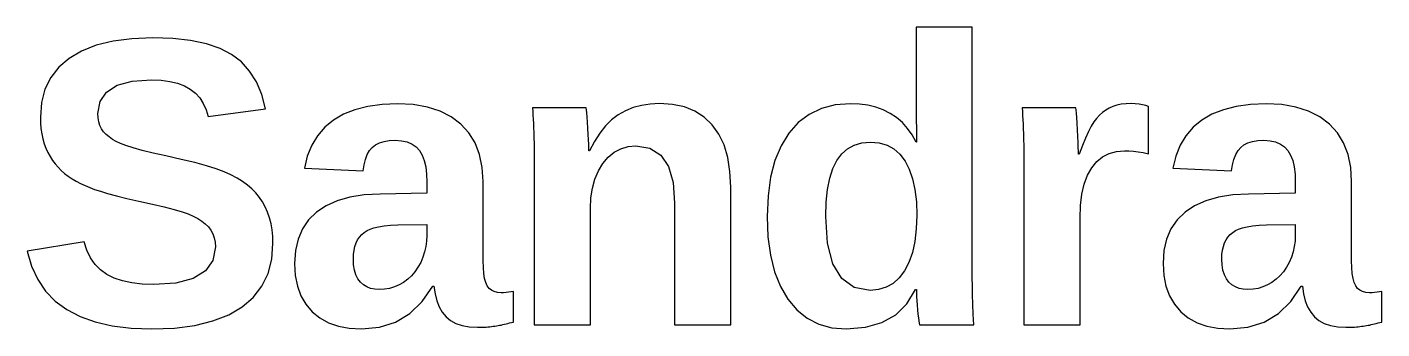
# Model space of a CAD drawing. Header units: metres. Extents: x 18 to 589, y 31 to 387.
# Drawn here: x 247.93 to 284.61, y 146.57 to 154.73 of the extents above; entities that cross this region are included whole.
import ezdxf

# ---------------------------------------------------------------- set-up
doc = ezdxf.new("R2010")
doc.units = ezdxf.units.M

msp = doc.modelspace()

# ---------------------------------------------------------------- linework, layer by layer
for p, q in [((251.329, 154.436), (250.763, 154.414)), ((251.869, 154.418), (251.329, 154.436)), ((273.518, 154.729), (271.994, 154.729)), ((271.994, 154.729), (271.994, 152.586)), ((273.518, 147.958), (273.518, 154.729)), ((249.404, 154.083), (249.064, 153.885)), ((249.8, 154.238), (249.404, 154.083)), ((250.253, 154.348), (249.8, 154.238)), ((250.763, 154.414), (250.253, 154.348)), ((252.353, 154.365), (251.869, 154.418)), ((252.78, 154.276), (252.353, 154.365)), ((253.15, 154.151), (252.78, 154.276)), ((253.464, 153.991), (253.15, 154.151)), ((249.064, 153.885), (248.784, 153.645)), ((253.729, 153.79), (253.464, 153.991)), ((253.953, 153.542), (253.729, 153.79)), ((248.566, 153.367), (248.41, 153.05)), ((248.784, 153.645), (248.566, 153.367)), ((254.137, 153.248), (253.953, 153.542)), ((248.41, 153.05), (248.317, 152.693)), ((249.901, 152.719), (250.075, 152.974)), ((250.075, 152.974), (250.366, 153.156)), ((250.366, 153.156), (250.773, 153.265)), ((250.773, 153.265), (251.296, 153.302)), ((251.296, 153.302), (251.557, 153.292)), ((251.557, 153.292), (251.792, 153.262)), ((251.792, 153.262), (252.002, 153.212)), ((252.002, 153.212), (252.187, 153.142)), ((252.187, 153.142), (252.346, 153.052)), ((252.346, 153.052), (252.483, 152.943)), ((254.28, 152.908), (254.137, 153.248)), ((248.317, 152.693), (248.286, 152.298)), ((249.842, 152.391), (249.901, 152.719)), ((252.483, 152.943), (252.6, 152.814)), ((252.6, 152.814), (252.697, 152.665)), ((252.697, 152.665), (252.774, 152.497)), ((254.383, 152.521), (254.28, 152.908)), ((257.537, 152.639), (257.152, 152.586)), ((257.959, 152.656), (257.537, 152.639)), ((258.383, 152.634), (257.959, 152.656)), ((258.767, 152.569), (258.383, 152.634)), ((264.558, 152.613), (264.335, 152.552)), ((264.795, 152.65), (264.558, 152.613)), ((265.046, 152.662), (264.795, 152.65)), ((265.402, 152.639), (265.046, 152.662)), ((265.723, 152.57), (265.402, 152.639)), ((269.808, 152.625), (269.435, 152.529)), ((270.22, 152.656), (269.808, 152.625)), ((270.463, 152.646), (270.22, 152.656)), ((270.692, 152.615), (270.463, 152.646)), ((270.907, 152.563), (270.692, 152.615)), ((277.432, 152.618), (277.322, 152.584)), ((277.552, 152.642), (277.432, 152.618)), ((277.681, 152.657), (277.552, 152.642)), ((277.819, 152.662), (277.681, 152.657)), ((277.932, 152.658), (277.819, 152.662)), ((278.035, 152.649), (277.932, 152.658)), ((278.13, 152.632), (278.035, 152.649)), ((278.215, 152.61), (278.13, 152.632)), ((278.291, 152.58), (278.215, 152.61)), ((281.05, 152.639), (280.665, 152.586)), ((281.472, 152.656), (281.05, 152.639)), ((281.896, 152.634), (281.472, 152.656)), ((282.28, 152.569), (281.896, 152.634)), ((248.286, 152.298), (248.29, 152.139)), ((249.849, 152.276), (249.842, 152.391)), ((249.867, 152.169), (249.849, 152.276)), ((252.774, 152.497), (252.832, 152.309)), ((252.832, 152.309), (254.383, 152.521)), ((256.493, 152.373), (256.22, 152.214)), ((256.804, 152.497), (256.493, 152.373)), ((257.152, 152.586), (256.804, 152.497)), ((259.11, 152.459), (258.767, 152.569)), ((259.412, 152.306), (259.11, 152.459)), ((259.673, 152.108), (259.412, 152.306)), ((263.066, 152.548), (261.612, 152.548)), ((261.612, 152.548), (261.618, 152.45)), ((261.618, 152.45), (261.624, 152.347)), ((261.624, 152.347), (261.63, 152.239)), ((261.63, 152.239), (261.636, 152.126)), ((263.073, 152.493), (263.066, 152.548)), ((263.08, 152.41), (263.073, 152.493)), ((263.089, 152.3), (263.08, 152.41)), ((263.099, 152.162), (263.089, 152.3)), ((263.934, 152.358), (263.753, 152.222)), ((264.127, 152.467), (263.934, 152.358)), ((264.335, 152.552), (264.127, 152.467)), ((266.009, 152.455), (265.723, 152.57)), ((266.261, 152.294), (266.009, 152.455)), ((266.478, 152.087), (266.261, 152.294)), ((269.101, 152.37), (268.807, 152.148)), ((269.435, 152.529), (269.101, 152.37)), ((271.109, 152.49), (270.907, 152.563)), ((271.297, 152.396), (271.109, 152.49)), ((271.47, 152.282), (271.297, 152.396)), ((271.626, 152.147), (271.47, 152.282)), ((271.994, 152.586), (272.005, 151.62)), ((276.322, 152.548), (274.868, 152.548)), ((274.868, 152.548), (274.874, 152.445)), ((274.874, 152.445), (274.88, 152.336)), ((274.88, 152.336), (274.886, 152.222)), ((276.329, 152.493), (276.322, 152.548)), ((276.336, 152.406), (276.329, 152.493)), ((276.345, 152.287), (276.336, 152.406)), ((276.355, 152.136), (276.345, 152.287)), ((276.882, 152.261), (276.81, 152.165)), ((276.959, 152.346), (276.882, 152.261)), ((277.042, 152.421), (276.959, 152.346)), ((277.129, 152.486), (277.042, 152.421)), ((277.222, 152.54), (277.129, 152.486)), ((277.322, 152.584), (277.222, 152.54)), ((278.291, 151.306), (278.291, 152.58)), ((280.007, 152.373), (279.733, 152.214)), ((280.317, 152.497), (280.007, 152.373)), ((280.665, 152.586), (280.317, 152.497)), ((282.623, 152.459), (282.28, 152.569)), ((282.925, 152.306), (282.623, 152.459)), ((283.186, 152.108), (282.925, 152.306)), ((248.29, 152.139), (248.302, 151.988)), ((248.302, 151.988), (248.324, 151.843)), ((249.898, 152.072), (249.867, 152.169)), ((249.941, 151.983), (249.898, 152.072)), ((249.997, 151.902), (249.941, 151.983)), ((250.065, 151.829), (249.997, 151.902)), ((255.985, 152.021), (255.789, 151.794)), ((256.22, 152.214), (255.985, 152.021)), ((259.89, 151.871), (259.673, 152.108)), ((260.058, 151.596), (259.89, 151.871)), ((261.636, 152.126), (261.641, 152.008)), ((261.641, 152.008), (261.646, 151.881)), ((261.646, 151.881), (261.65, 151.74)), ((263.109, 151.997), (263.099, 152.162)), ((263.119, 151.829), (263.109, 151.997)), ((263.43, 151.861), (263.288, 151.636)), ((263.586, 152.056), (263.43, 151.861)), ((263.753, 152.222), (263.586, 152.056)), ((266.658, 151.835), (266.478, 152.087)), ((268.552, 151.862), (268.34, 151.517)), ((268.807, 152.148), (268.552, 151.862)), ((271.765, 151.992), (271.626, 152.147)), ((271.888, 151.816), (271.765, 151.992)), ((274.886, 152.222), (274.892, 152.102)), ((274.892, 152.102), (274.898, 151.976)), ((274.898, 151.976), (274.902, 151.84)), ((276.365, 151.954), (276.355, 152.136)), ((276.375, 151.769), (276.365, 151.954)), ((276.663, 151.905), (276.584, 151.731)), ((276.739, 152.05), (276.663, 151.905)), ((276.81, 152.165), (276.739, 152.05)), ((279.498, 152.021), (279.302, 151.794)), ((279.733, 152.214), (279.498, 152.021)), ((283.403, 151.871), (283.186, 152.108)), ((283.572, 151.596), (283.403, 151.871)), ((248.324, 151.843), (248.353, 151.706)), ((248.353, 151.706), (248.391, 151.577)), ((248.391, 151.577), (248.437, 151.454)), ((250.145, 151.759), (250.065, 151.829)), ((250.236, 151.695), (250.145, 151.759)), ((250.34, 151.635), (250.236, 151.695)), ((250.455, 151.579), (250.34, 151.635)), ((250.602, 151.524), (250.455, 151.579)), ((250.798, 151.462), (250.602, 151.524)), ((255.632, 151.534), (255.514, 151.241)), ((255.789, 151.794), (255.632, 151.534)), ((257.272, 151.476), (257.361, 151.546)), ((257.361, 151.546), (257.467, 151.6)), ((257.467, 151.6), (257.591, 151.638)), ((257.591, 151.638), (257.733, 151.661)), ((257.733, 151.661), (257.894, 151.669)), ((257.894, 151.669), (258.066, 151.658)), ((258.066, 151.658), (258.217, 151.624)), ((258.217, 151.624), (258.349, 151.568)), ((258.349, 151.568), (258.459, 151.49)), ((260.179, 151.285), (260.058, 151.596)), ((261.65, 151.74), (261.653, 151.585)), ((261.653, 151.585), (261.655, 151.417)), ((263.126, 151.684), (263.119, 151.829)), ((263.132, 151.561), (263.126, 151.684)), ((263.135, 151.46), (263.132, 151.561)), ((263.288, 151.636), (263.158, 151.381)), ((264.003, 151.441), (264.198, 151.498)), ((264.198, 151.498), (264.411, 151.517)), ((264.411, 151.517), (264.788, 151.455)), ((266.797, 151.542), (266.658, 151.835)), ((266.897, 151.205), (266.797, 151.542)), ((268.34, 151.517), (268.175, 151.119)), ((270.14, 151.441), (270.322, 151.541)), ((270.322, 151.541), (270.53, 151.6)), ((270.53, 151.6), (270.762, 151.62)), ((270.762, 151.62), (270.998, 151.6)), ((270.998, 151.6), (271.209, 151.538)), ((271.209, 151.538), (271.396, 151.436)), ((271.994, 151.62), (271.888, 151.816)), ((272.005, 151.62), (271.994, 151.62)), ((274.902, 151.84), (274.906, 151.692)), ((274.906, 151.692), (274.909, 151.531)), ((274.909, 151.531), (274.911, 151.357)), ((276.382, 151.61), (276.375, 151.769)), ((276.388, 151.478), (276.382, 151.61)), ((276.501, 151.527), (276.414, 151.295)), ((276.584, 151.731), (276.501, 151.527)), ((279.145, 151.534), (279.028, 151.241)), ((279.302, 151.794), (279.145, 151.534)), ((280.786, 151.476), (280.874, 151.546)), ((280.874, 151.546), (280.98, 151.6)), ((280.98, 151.6), (281.104, 151.638)), ((281.104, 151.638), (281.247, 151.661)), ((281.247, 151.661), (281.407, 151.669)), ((281.407, 151.669), (281.579, 151.658)), ((281.579, 151.658), (281.731, 151.624)), ((281.731, 151.624), (281.862, 151.568)), ((281.862, 151.568), (281.973, 151.49)), ((283.692, 151.285), (283.572, 151.596)), ((248.437, 151.454), (248.489, 151.338)), ((248.489, 151.338), (248.548, 151.229)), ((248.548, 151.229), (248.614, 151.125)), ((251.045, 151.396), (250.798, 151.462)), ((251.341, 151.323), (251.045, 151.396)), ((251.687, 151.246), (251.341, 151.323)), ((252.102, 151.154), (251.687, 151.246)), ((252.468, 151.065), (252.102, 151.154)), ((255.514, 151.241), (255.436, 150.915)), ((257.051, 151.007), (257.088, 151.154)), ((257.088, 151.154), (257.138, 151.282)), ((257.138, 151.282), (257.199, 151.389)), ((257.199, 151.389), (257.272, 151.476)), ((258.459, 151.49), (258.55, 151.39)), ((258.55, 151.39), (258.622, 151.266)), ((258.622, 151.266), (258.678, 151.119)), ((260.251, 150.937), (260.179, 151.285)), ((261.655, 151.417), (261.655, 151.235)), ((261.655, 151.235), (261.655, 146.678)), ((263.136, 151.381), (263.135, 151.46)), ((263.158, 151.381), (263.136, 151.381)), ((263.519, 151.042), (263.663, 151.213)), ((263.663, 151.213), (263.824, 151.346)), ((263.824, 151.346), (264.003, 151.441)), ((264.788, 151.455), (265.081, 151.27)), ((265.081, 151.27), (265.29, 150.96)), ((266.957, 150.826), (266.897, 151.205)), ((269.851, 151.124), (269.983, 151.302)), ((269.983, 151.302), (270.14, 151.441)), ((271.396, 151.436), (271.559, 151.292)), ((271.559, 151.292), (271.698, 151.108)), ((274.911, 151.357), (274.911, 151.17)), ((274.911, 151.17), (274.911, 146.678)), ((276.391, 151.373), (276.388, 151.478)), ((276.392, 151.295), (276.391, 151.373)), ((276.414, 151.295), (276.392, 151.295)), ((276.89, 151.092), (277.047, 151.221)), ((277.047, 151.221), (277.225, 151.313)), ((277.225, 151.313), (277.422, 151.368)), ((277.422, 151.368), (277.64, 151.387)), ((277.64, 151.387), (277.756, 151.384)), ((277.756, 151.384), (277.88, 151.374)), ((277.88, 151.374), (278.01, 151.358)), ((278.01, 151.358), (278.147, 151.335)), ((278.147, 151.335), (278.291, 151.306)), ((279.028, 151.241), (278.949, 150.915)), ((280.564, 151.007), (280.602, 151.154)), ((280.602, 151.154), (280.651, 151.282)), ((280.651, 151.282), (280.712, 151.389)), ((280.712, 151.389), (280.786, 151.476)), ((281.973, 151.49), (282.063, 151.39)), ((282.063, 151.39), (282.136, 151.266)), ((282.136, 151.266), (282.192, 151.119)), ((283.764, 150.937), (283.692, 151.285)), ((248.614, 151.125), (248.687, 151.029)), ((248.687, 151.029), (248.766, 150.938)), ((248.766, 150.938), (248.852, 150.853)), ((248.852, 150.853), (248.944, 150.773)), ((248.944, 150.773), (249.043, 150.699)), ((252.783, 150.979), (252.468, 151.065)), ((253.048, 150.895), (252.783, 150.979)), ((253.263, 150.815), (253.048, 150.895)), ((253.445, 150.733), (253.263, 150.815)), ((255.436, 150.915), (257.026, 150.839)), ((257.026, 150.839), (257.051, 151.007)), ((258.678, 151.119), (258.719, 150.948)), ((258.719, 150.948), (258.743, 150.753)), ((260.275, 150.551), (260.251, 150.937)), ((263.302, 150.62), (263.397, 150.842)), ((263.397, 150.842), (263.519, 151.042)), ((265.29, 150.96), (265.416, 150.528)), ((266.977, 150.405), (266.957, 150.826)), ((268.175, 151.119), (268.057, 150.669)), ((269.66, 150.643), (269.744, 150.904)), ((269.744, 150.904), (269.851, 151.124)), ((271.698, 151.108), (271.812, 150.885)), ((271.812, 150.885), (271.901, 150.628)), ((276.639, 150.723), (276.753, 150.926)), ((276.753, 150.926), (276.89, 151.092)), ((278.949, 150.915), (280.539, 150.839)), ((280.539, 150.839), (280.564, 151.007)), ((282.192, 151.119), (282.232, 150.948)), ((282.232, 150.948), (282.256, 150.753)), ((283.788, 150.551), (283.764, 150.937)), ((249.043, 150.699), (249.148, 150.63)), ((249.148, 150.63), (249.259, 150.566)), ((249.259, 150.566), (249.375, 150.505)), ((249.375, 150.505), (249.497, 150.447)), ((249.497, 150.447), (249.624, 150.393)), ((249.624, 150.393), (249.756, 150.343)), ((253.611, 150.646), (253.445, 150.733)), ((253.761, 150.553), (253.611, 150.646)), ((253.896, 150.456), (253.761, 150.553)), ((254.014, 150.353), (253.896, 150.456)), ((258.743, 150.753), (258.751, 150.535)), ((258.751, 150.535), (258.751, 150.237)), ((260.275, 148.414), (260.275, 150.551)), ((263.234, 150.376), (263.302, 150.62)), ((265.416, 150.528), (265.458, 149.971)), ((266.977, 146.678), (266.977, 150.405)), ((268.057, 150.669), (267.987, 150.165)), ((269.6, 150.34), (269.66, 150.643)), ((271.901, 150.628), (271.965, 150.335)), ((276.486, 150.212), (276.55, 150.486)), ((276.55, 150.486), (276.639, 150.723)), ((282.256, 150.753), (282.264, 150.535)), ((282.264, 150.535), (282.264, 150.237)), ((283.788, 148.414), (283.788, 150.551)), ((249.756, 150.343), (249.911, 150.291)), ((249.911, 150.291), (250.108, 150.232)), ((250.108, 150.232), (250.347, 150.168)), ((250.347, 150.168), (250.627, 150.097)), ((250.627, 150.097), (250.949, 150.02)), ((254.12, 150.244), (254.014, 150.353)), ((254.215, 150.126), (254.12, 150.244)), ((254.299, 150.001), (254.215, 150.126)), ((256.325, 150.034), (256.023, 149.899)), ((256.669, 150.132), (256.325, 150.034)), ((257.057, 150.192), (256.669, 150.132)), ((257.487, 150.215), (257.057, 150.192)), ((258.751, 150.237), (257.487, 150.215)), ((263.18, 149.824), (263.193, 150.111)), ((263.193, 150.111), (263.234, 150.376)), ((267.987, 150.165), (267.963, 149.608)), ((269.564, 149.995), (269.6, 150.34)), ((271.965, 150.335), (272.003, 150.008)), ((276.448, 149.903), (276.486, 150.212)), ((279.838, 150.034), (279.537, 149.899)), ((280.183, 150.132), (279.838, 150.034)), ((280.57, 150.192), (280.183, 150.132)), ((281, 150.215), (280.57, 150.192)), ((282.264, 150.237), (281, 150.215)), ((250.949, 150.02), (251.321, 149.942)), ((251.321, 149.942), (251.641, 149.869)), ((251.641, 149.869), (251.909, 149.8)), ((251.909, 149.8), (252.126, 149.737)), ((252.126, 149.737), (252.292, 149.678)), ((252.292, 149.678), (252.426, 149.619)), ((254.374, 149.866), (254.299, 150.001)), ((254.437, 149.724), (254.374, 149.866)), ((254.49, 149.573), (254.437, 149.724)), ((255.764, 149.727), (255.55, 149.518)), ((256.023, 149.899), (255.764, 149.727)), ((263.18, 146.678), (263.18, 149.824)), ((265.458, 149.971), (265.458, 146.678)), ((269.553, 149.608), (269.564, 149.995)), ((272.003, 150.008), (272.016, 149.645)), ((276.436, 149.559), (276.448, 149.903)), ((279.278, 149.727), (279.064, 149.518)), ((279.537, 149.899), (279.278, 149.727)), ((252.426, 149.619), (252.547, 149.554)), ((252.547, 149.554), (252.655, 149.483)), ((252.655, 149.483), (252.751, 149.407)), ((252.751, 149.407), (252.834, 149.325)), ((252.834, 149.325), (252.904, 149.236)), ((254.531, 149.413), (254.49, 149.573)), ((254.56, 149.245), (254.531, 149.413)), ((255.55, 149.518), (255.384, 149.275)), ((257.215, 149.268), (257.317, 149.303)), ((257.317, 149.303), (257.443, 149.333)), ((257.443, 149.333), (257.594, 149.356)), ((257.594, 149.356), (257.769, 149.373)), ((257.769, 149.373), (257.969, 149.385)), ((257.969, 149.385), (258.751, 149.396)), ((258.751, 149.396), (258.751, 149.098)), ((267.963, 149.608), (267.985, 149.058)), ((269.6, 148.889), (269.553, 149.608)), ((272.016, 149.645), (272.002, 149.273)), ((276.436, 146.678), (276.436, 149.559)), ((279.064, 149.518), (278.897, 149.275)), ((280.729, 149.268), (280.83, 149.303)), ((280.83, 149.303), (280.956, 149.333)), ((280.956, 149.333), (281.107, 149.356)), ((281.107, 149.356), (281.283, 149.373)), ((281.283, 149.373), (281.483, 149.385)), ((281.483, 149.385), (282.264, 149.396)), ((282.264, 149.396), (282.264, 149.098)), ((252.904, 149.236), (252.958, 149.138)), ((252.958, 149.138), (252.996, 149.03)), ((252.996, 149.03), (253.019, 148.914)), ((254.578, 149.067), (254.56, 149.245)), ((254.584, 148.881), (254.578, 149.067)), ((255.265, 148.998), (255.194, 148.685)), ((255.384, 149.275), (255.265, 148.998)), ((256.834, 148.895), (256.876, 148.978)), ((256.876, 148.978), (256.927, 149.052)), ((256.927, 149.052), (256.987, 149.118)), ((256.987, 149.118), (257.054, 149.176)), ((257.054, 149.176), (257.131, 149.226)), ((257.131, 149.226), (257.215, 149.268)), ((258.744, 148.945), (258.724, 148.796)), ((258.751, 149.098), (258.744, 148.945)), ((267.985, 149.058), (268.052, 148.559)), ((271.963, 148.936), (271.896, 148.635)), ((272.002, 149.273), (271.963, 148.936)), ((278.779, 148.998), (278.707, 148.685)), ((278.897, 149.275), (278.779, 148.998)), ((280.348, 148.895), (280.39, 148.978)), ((280.39, 148.978), (280.441, 149.052)), ((280.441, 149.052), (280.5, 149.118)), ((280.5, 149.118), (280.568, 149.176)), ((280.568, 149.176), (280.644, 149.226)), ((280.644, 149.226), (280.729, 149.268)), ((282.257, 148.945), (282.237, 148.796)), ((282.264, 149.098), (282.257, 148.945)), ((249.474, 148.924), (247.927, 148.669)), ((247.927, 148.669), (248.047, 148.267)), ((249.548, 148.694), (249.474, 148.924)), ((249.647, 148.491), (249.548, 148.694)), ((253.027, 148.788), (252.96, 148.421)), ((253.019, 148.914), (253.027, 148.788)), ((254.551, 148.453), (254.584, 148.881)), ((255.194, 148.685), (255.17, 148.338)), ((256.76, 148.457), (256.764, 148.582)), ((256.764, 148.582), (256.778, 148.697)), ((256.778, 148.697), (256.802, 148.801)), ((256.802, 148.801), (256.834, 148.895)), ((258.69, 148.65), (258.643, 148.507)), ((258.724, 148.796), (258.69, 148.65)), ((268.052, 148.559), (268.164, 148.112)), ((269.744, 148.33), (269.6, 148.889)), ((271.896, 148.635), (271.804, 148.369)), ((278.707, 148.685), (278.684, 148.338)), ((280.273, 148.457), (280.278, 148.582)), ((280.278, 148.582), (280.292, 148.697)), ((280.292, 148.697), (280.315, 148.801)), ((280.315, 148.801), (280.348, 148.895)), ((282.204, 148.65), (282.156, 148.507)), ((282.237, 148.796), (282.204, 148.65)), ((248.047, 148.267), (248.214, 147.909)), ((249.77, 148.315), (249.647, 148.491)), ((249.916, 148.165), (249.77, 148.315)), ((252.96, 148.421), (252.759, 148.136)), ((254.451, 148.067), (254.551, 148.453)), ((255.17, 148.338), (255.189, 148.017)), ((256.767, 148.299), (256.76, 148.457)), ((256.791, 148.158), (256.767, 148.299)), ((258.51, 148.236), (258.428, 148.116)), ((258.583, 148.368), (258.51, 148.236)), ((258.643, 148.507), (258.583, 148.368)), ((260.28, 148.229), (260.275, 148.414)), ((260.293, 148.068), (260.28, 148.229)), ((269.984, 147.931), (269.744, 148.33)), ((271.804, 148.369), (271.685, 148.14)), ((278.684, 148.338), (278.703, 148.017)), ((280.281, 148.299), (280.273, 148.457)), ((280.304, 148.158), (280.281, 148.299)), ((282.024, 148.236), (281.941, 148.116)), ((282.096, 148.368), (282.024, 148.236)), ((282.156, 148.507), (282.096, 148.368)), ((283.793, 148.229), (283.788, 148.414)), ((283.806, 148.068), (283.793, 148.229)), ((248.214, 147.909), (248.429, 147.593)), ((250.087, 148.042), (249.916, 148.165)), ((250.283, 147.944), (250.087, 148.042)), ((250.508, 147.867), (250.283, 147.944)), ((250.76, 147.812), (250.508, 147.867)), ((252.423, 147.932), (251.954, 147.809)), ((252.759, 148.136), (252.423, 147.932)), ((254.284, 147.723), (254.451, 148.067)), ((255.189, 148.017), (255.247, 147.726)), ((256.829, 148.033), (256.791, 148.158)), ((256.883, 147.926), (256.829, 148.033)), ((256.952, 147.836), (256.883, 147.926)), ((257.034, 147.763), (256.952, 147.836)), ((258.119, 147.828), (257.998, 147.758)), ((258.232, 147.912), (258.119, 147.828)), ((258.335, 148.008), (258.232, 147.912)), ((258.428, 148.116), (258.335, 148.008)), ((260.315, 147.932), (260.293, 148.068)), ((260.346, 147.82), (260.315, 147.932)), ((268.164, 148.112), (268.321, 147.715)), ((270.32, 147.691), (269.984, 147.931)), ((271.541, 147.95), (271.376, 147.801)), ((271.685, 148.14), (271.541, 147.95)), ((273.52, 147.734), (273.518, 147.958)), ((278.703, 148.017), (278.76, 147.726)), ((280.342, 148.033), (280.304, 148.158)), ((280.396, 147.926), (280.342, 148.033)), ((280.466, 147.836), (280.396, 147.926)), ((280.548, 147.763), (280.466, 147.836)), ((281.632, 147.828), (281.511, 147.758)), ((281.745, 147.912), (281.632, 147.828)), ((281.848, 148.008), (281.745, 147.912)), ((281.941, 148.116), (281.848, 148.008)), ((283.828, 147.932), (283.806, 148.068)), ((283.86, 147.82), (283.828, 147.932)), ((248.429, 147.593), (248.691, 147.32)), ((251.041, 147.779), (250.76, 147.812)), ((251.351, 147.768), (251.041, 147.779)), ((251.954, 147.809), (251.351, 147.768)), ((254.051, 147.422), (254.284, 147.723)), ((255.247, 147.726), (255.342, 147.465)), ((255.342, 147.465), (255.476, 147.234)), ((257.127, 147.706), (257.034, 147.763)), ((257.229, 147.665), (257.127, 147.706)), ((257.342, 147.641), (257.229, 147.665)), ((257.465, 147.633), (257.342, 147.641)), ((257.606, 147.641), (257.465, 147.633)), ((257.741, 147.664), (257.606, 147.641)), ((257.872, 147.703), (257.741, 147.664)), ((257.998, 147.758), (257.872, 147.703)), ((258.626, 147.309), (258.908, 147.725)), ((258.908, 147.725), (258.941, 147.725)), ((258.941, 147.725), (258.971, 147.516)), ((258.971, 147.516), (259.019, 147.329)), ((260.386, 147.733), (260.346, 147.82)), ((260.437, 147.666), (260.386, 147.733)), ((260.499, 147.613), (260.437, 147.666)), ((260.574, 147.576), (260.499, 147.613)), ((260.66, 147.553), (260.574, 147.576)), ((260.758, 147.546), (260.66, 147.553)), ((260.827, 147.547), (260.758, 147.546)), ((260.895, 147.551), (260.827, 147.547)), ((260.962, 147.558), (260.895, 147.551)), ((261.029, 147.567), (260.962, 147.558)), ((261.094, 147.579), (261.029, 147.567)), ((261.094, 146.754), (261.094, 147.579)), ((268.321, 147.715), (268.522, 147.37)), ((270.751, 147.611), (270.32, 147.691)), ((270.982, 147.632), (270.751, 147.611)), ((271.19, 147.696), (270.982, 147.632)), ((271.376, 147.801), (271.19, 147.696)), ((271.75, 147.25), (271.983, 147.633)), ((271.983, 147.633), (272.005, 147.633)), ((272.005, 147.633), (272.006, 147.542)), ((272.006, 147.542), (272.009, 147.441)), ((273.525, 147.493), (273.52, 147.734)), ((273.534, 147.237), (273.525, 147.493)), ((278.76, 147.726), (278.855, 147.465)), ((278.855, 147.465), (278.989, 147.234)), ((280.64, 147.706), (280.548, 147.763)), ((280.743, 147.665), (280.64, 147.706)), ((280.855, 147.641), (280.743, 147.665)), ((280.978, 147.633), (280.855, 147.641)), ((281.119, 147.641), (280.978, 147.633)), ((281.255, 147.664), (281.119, 147.641)), ((281.386, 147.703), (281.255, 147.664)), ((281.511, 147.758), (281.386, 147.703)), ((282.139, 147.309), (282.421, 147.725)), ((282.421, 147.725), (282.454, 147.725)), ((282.454, 147.725), (282.484, 147.516)), ((282.484, 147.516), (282.532, 147.329)), ((283.9, 147.733), (283.86, 147.82)), ((283.95, 147.666), (283.9, 147.733)), ((284.013, 147.613), (283.95, 147.666)), ((284.087, 147.576), (284.013, 147.613)), ((284.173, 147.553), (284.087, 147.576)), ((284.271, 147.546), (284.173, 147.553)), ((284.34, 147.547), (284.271, 147.546)), ((284.408, 147.551), (284.34, 147.547)), ((284.476, 147.558), (284.408, 147.551)), ((284.542, 147.567), (284.476, 147.558)), ((284.608, 147.579), (284.542, 147.567)), ((284.608, 146.754), (284.608, 147.579)), ((248.691, 147.32), (249.002, 147.09)), ((253.387, 146.95), (253.751, 147.164)), ((253.751, 147.164), (254.051, 147.422)), ((255.476, 147.234), (255.648, 147.033)), ((258.292, 146.985), (258.626, 147.309)), ((259.019, 147.329), (259.085, 147.163)), ((259.085, 147.163), (259.168, 147.018)), ((268.522, 147.37), (268.764, 147.082)), ((271.446, 146.952), (271.75, 147.25)), ((272.009, 147.441), (272.015, 147.332)), ((272.015, 147.332), (272.024, 147.214)), ((272.024, 147.214), (272.035, 147.088)), ((273.546, 146.965), (273.534, 147.237)), ((278.989, 147.234), (279.161, 147.033)), ((281.805, 146.985), (282.139, 147.309)), ((282.532, 147.329), (282.598, 147.163)), ((282.598, 147.163), (282.681, 147.018)), ((249.002, 147.09), (249.361, 146.903)), ((249.361, 146.903), (249.771, 146.757)), ((249.771, 146.757), (250.233, 146.653)), ((252.472, 146.665), (252.96, 146.783)), ((252.96, 146.783), (253.387, 146.95)), ((255.648, 147.033), (255.854, 146.866)), ((255.854, 146.866), (256.089, 146.736)), ((256.089, 146.736), (256.355, 146.644)), ((257.467, 146.616), (257.905, 146.754)), ((257.905, 146.754), (258.292, 146.985)), ((259.168, 147.018), (259.269, 146.895)), ((259.269, 146.895), (259.39, 146.793)), ((259.39, 146.793), (259.536, 146.714)), ((260.941, 146.717), (260.99, 146.729)), ((260.99, 146.729), (261.041, 146.741)), ((261.041, 146.741), (261.094, 146.754)), ((268.764, 147.082), (269.043, 146.858)), ((269.043, 146.858), (269.36, 146.698)), ((270.624, 146.612), (271.07, 146.74)), ((271.07, 146.74), (271.446, 146.952)), ((272.035, 147.088), (272.046, 146.966)), ((272.046, 146.966), (272.057, 146.865)), ((272.057, 146.865), (272.067, 146.783)), ((272.067, 146.783), (272.077, 146.72)), ((273.562, 146.678), (273.546, 146.965)), ((279.161, 147.033), (279.367, 146.866)), ((279.367, 146.866), (279.603, 146.736)), ((279.603, 146.736), (279.869, 146.644)), ((280.98, 146.616), (281.419, 146.754)), ((281.419, 146.754), (281.805, 146.985)), ((282.681, 147.018), (282.782, 146.895)), ((282.782, 146.895), (282.904, 146.793)), ((282.904, 146.793), (283.049, 146.714)), ((284.455, 146.717), (284.503, 146.729)), ((284.503, 146.729), (284.554, 146.741)), ((284.554, 146.741), (284.608, 146.754)), ((250.233, 146.653), (250.745, 146.59)), ((250.745, 146.59), (251.307, 146.57)), ((251.307, 146.57), (251.921, 146.593)), ((251.921, 146.593), (252.472, 146.665)), ((256.355, 146.644), (256.651, 146.588)), ((256.651, 146.588), (256.977, 146.57)), ((256.977, 146.57), (257.467, 146.616)), ((259.536, 146.714), (259.706, 146.658)), ((259.706, 146.658), (259.9, 146.624)), ((259.9, 146.624), (260.118, 146.613)), ((260.118, 146.613), (260.181, 146.613)), ((260.181, 146.613), (260.241, 146.615)), ((260.241, 146.615), (260.298, 146.617)), ((260.298, 146.617), (260.352, 146.62)), ((260.352, 146.62), (260.403, 146.624)), ((260.403, 146.624), (260.451, 146.628)), ((260.451, 146.628), (260.498, 146.633)), ((260.498, 146.633), (260.544, 146.639)), ((260.544, 146.639), (260.589, 146.645)), ((260.589, 146.645), (260.633, 146.651)), ((260.633, 146.651), (260.677, 146.658)), ((260.677, 146.658), (260.72, 146.666)), ((260.72, 146.666), (260.763, 146.674)), ((260.763, 146.674), (260.807, 146.684)), ((260.807, 146.684), (260.85, 146.694)), ((260.85, 146.694), (260.895, 146.705)), ((260.895, 146.705), (260.941, 146.717)), ((261.655, 146.678), (263.18, 146.678)), ((265.458, 146.678), (266.977, 146.678)), ((269.36, 146.698), (269.714, 146.602)), ((269.714, 146.602), (270.106, 146.57)), ((270.106, 146.57), (270.624, 146.612)), ((272.077, 146.72), (272.086, 146.678)), ((272.086, 146.678), (273.562, 146.678)), ((274.911, 146.678), (276.436, 146.678)), ((279.869, 146.644), (280.164, 146.588)), ((280.164, 146.588), (280.49, 146.57)), ((280.49, 146.57), (280.98, 146.616)), ((283.049, 146.714), (283.219, 146.658)), ((283.219, 146.658), (283.413, 146.624)), ((283.413, 146.624), (283.631, 146.613)), ((283.631, 146.613), (283.695, 146.613)), ((283.695, 146.613), (283.755, 146.615)), ((283.755, 146.615), (283.812, 146.617)), ((283.812, 146.617), (283.866, 146.62)), ((283.866, 146.62), (283.916, 146.624)), ((283.916, 146.624), (283.964, 146.628)), ((283.964, 146.628), (284.011, 146.633)), ((284.011, 146.633), (284.058, 146.639)), ((284.058, 146.639), (284.103, 146.645)), ((284.103, 146.645), (284.147, 146.651)), ((284.147, 146.651), (284.19, 146.658)), ((284.19, 146.658), (284.233, 146.666)), ((284.233, 146.666), (284.277, 146.674)), ((284.277, 146.674), (284.32, 146.684)), ((284.32, 146.684), (284.363, 146.694)), ((284.363, 146.694), (284.408, 146.705)), ((284.408, 146.705), (284.455, 146.717))]:
    msp.add_line(p, q)

doc.saveas('drawing.dxf')
